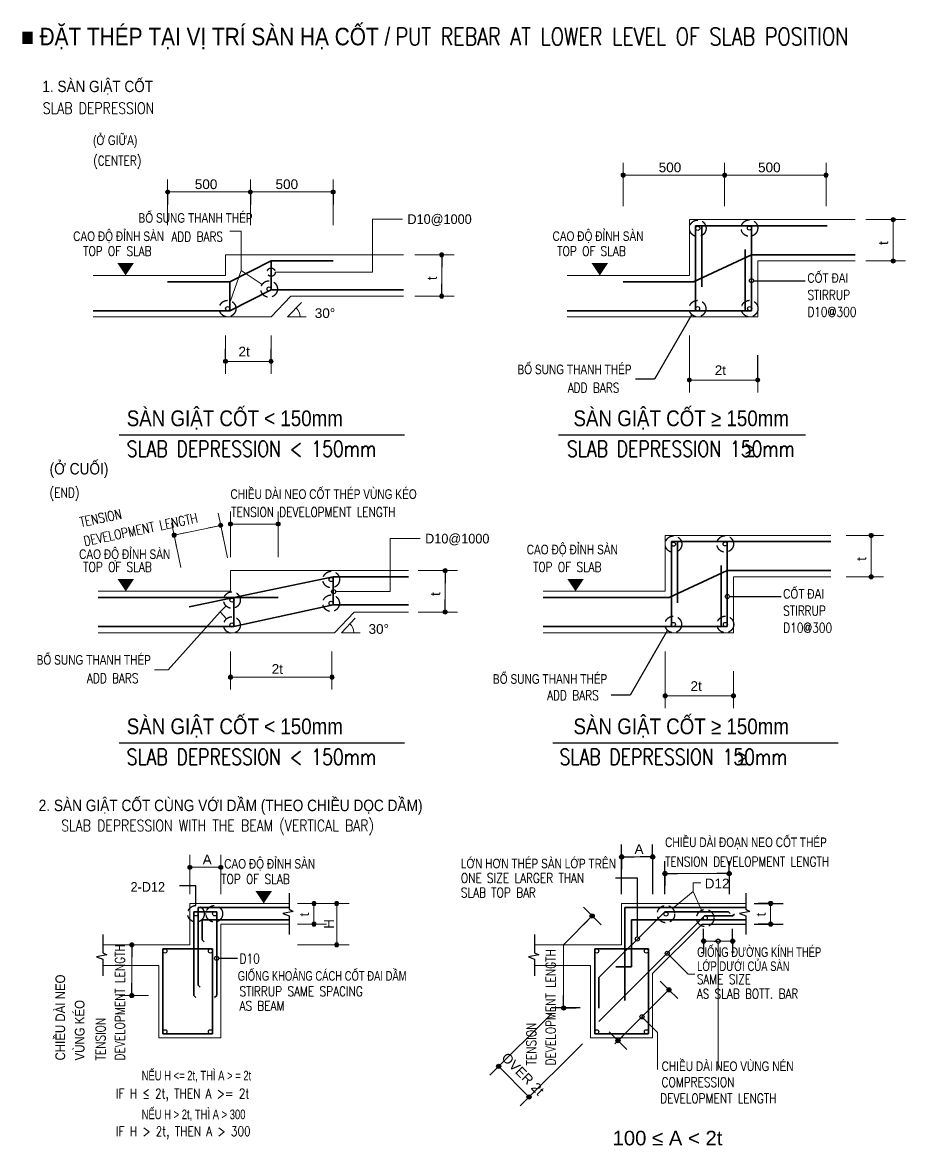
# Model space of a CAD drawing. Header units: millimetres. Extents: x 408913 to 1237273, y -191467 to -86666.
# Drawn here: x 627352 to 647486, y -157152 to -131544 of the extents above; entities that cross this region are included whole.
import ezdxf

# ---------------------------------------------------------------- set-up
doc = ezdxf.new("R2010")
doc.units = ezdxf.units.MM
doc.header["$LTSCALE"] = 35
doc.linetypes.add('HIDDEN', pattern=[9.525, 6.35, -3.175])
for name, color, linetype, lineweight in [('08MATERIAL', 9, 'Continuous', 9), ('NDC_S_CONTINUOUS', 3, 'Continuous', 20), ('NDC_S_DIM', 1, 'Continuous', 9), ('NDC_S_ENG TEXT', 2, 'Continuous', 9), ('NDC_S_REBAR', 4, 'Continuous', 35), ('NDC_S_VN TEXT', 7, 'Continuous', 9)]:
    doc.layers.add(name, color=color, linetype=linetype, lineweight=lineweight)
for name, color, linetype in [('a-TAG-1', 6, 'Continuous'), ('AS-XXXX-BARS', 2, 'Continuous'), ('AS-XXXX-CONC', 2, 'Continuous'), ('AS-XXXX-DIMS', 7, 'Continuous'), ('AS-XXXX-TEXT', 3, 'Continuous'), ('TXT EN', 3, 'Continuous')]:
    doc.layers.add(name, color=color, linetype=linetype)
doc.styles.add('Arial', font='arial.ttf', dxfattribs={"width": 0.6})
doc.styles.add('HYULL', font='')
doc.styles.add('NDC_ARIAL', font='arial.ttf', dxfattribs={"width": 0.85})
doc.styles.add('NDC_ROMANS', font='romans.shx', dxfattribs={"width": 0.8})
doc.styles.add('Romans -1', font='romans.shx', dxfattribs={"width": 0.8})
doc.styles.get('HYULL').set_extended_font_data('HY울릉도L')

msp = doc.modelspace()

# ---------------------------------------------------------------- linework, layer by layer
at = {"layer": '08MATERIAL'}
for p, q in [((641047.7, -135024.8), (641047.7, -134741.7)), ((643360.2, -135024.8), (643360.2, -134741.7)), ((645672.8, -135024.8), (645672.8, -134741.7)), ((630660.6, -135408.9), (630660.6, -135125.7)), ((632548.4, -135408.9), (632548.4, -135125.7)), ((634436.2, -135408.9), (634436.2, -135125.7)), ((641047.7, -135732.7), (641047.7, -135024.8)), ((641047.7, -135024.8), (641330.8, -135024.8)), ((641047.7, -135024.8), (641047.7, -135308)), ((643360.2, -135024.8), (643077.1, -135024.8)), ((643360.2, -135024.8), (643360.2, -135732.7)), ((643360.2, -135024.8), (643360.2, -135308)), ((643360.2, -135024.8), (643643.4, -135024.8)), ((645672.8, -135024.8), (645389.6, -135024.8)), ((645672.8, -135732.7), (645672.8, -135024.8)), ((645672.8, -135024.8), (645672.8, -135308)), ((630660.6, -135408.9), (630943.8, -135408.9)), ((630660.6, -136164), (630660.6, -135408.9)), ((632548.4, -135408.9), (632265.2, -135408.9)), ((632548.4, -135408.9), (632831.6, -135408.9)), ((632548.4, -136164), (632548.4, -135408.9)), ((634436.2, -135408.9), (634153, -135408.9)), ((634436.2, -136164), (634436.2, -135408.9)), ((646579.1, -136039), (647202.3, -136039)), ((647202.3, -136039), (646919.2, -136039)), ((647202.3, -136039), (647485.5, -136039)), ((647202.3, -136039), (647202.3, -136322.2)), ((647202.3, -136982.9), (647202.3, -136699.7)), ((636297.9, -136841.3), (636911.4, -136841.3)), ((636911.4, -136841.3), (636628.3, -136841.3)), ((636911.4, -136841.3), (637194.6, -136841.3)), ((646579.1, -136982.9), (647202.3, -136982.9)), ((647202.3, -136982.9), (646919.2, -136982.9)), ((647202.3, -136982.9), (647485.5, -136982.9)), ((633397.9, -138257.2), (633714.2, -137926.8)), ((636297.9, -137785.2), (636911.4, -137785.2)), ((636911.4, -137785.2), (636628.3, -137785.2)), ((636911.4, -137785.2), (637194.6, -137785.2)), ((633397.9, -138257.2), (633822.7, -138257.2)), ((631982.1, -139272.3), (631982.1, -138681.9)), ((633020.4, -139272.3), (633020.4, -138681.9)), ((642557.9, -139697.1), (642557.9, -138681.9)), ((642557.9, -138989.2), (642557.9, -138706)), ((642557.9, -138989.2), (642557.9, -139272.3)), ((631982.1, -139272.3), (631982.1, -139555.5)), ((633020.4, -139272.3), (632737.2, -139272.3)), ((633020.4, -139272.3), (633020.4, -139555.5)), ((642557.9, -139697.1), (642557.9, -139413.9)), ((644115.3, -139697.1), (644115.3, -139413.9)), ((642557.9, -139697.1), (642557.9, -139980.3)), ((642557.9, -139697.1), (642841.1, -139697.1)), ((644115.3, -139697.1), (643832.2, -139697.1)), ((644115.3, -139697.1), (644115.3, -139980.3)), ((631872.3, -143011.9), (631814.6, -142734.7)), ((632096.3, -142981.5), (632096.3, -142698.3)), ((633181.8, -142981.5), (633181.8, -142698.3)), ((630809.7, -143233.3), (630751.9, -142956.1)), ((631872.3, -143011.9), (631595.1, -143069.7)), ((632026.3, -143751.2), (631872.3, -143011.9)), ((631872.3, -143011.9), (631930.1, -143289.1)), ((632096.3, -142981.5), (632096.3, -143264.6)), ((632096.3, -143736.6), (632096.3, -142981.5)), ((632096.3, -142981.5), (632379.5, -142981.5)), ((633181.8, -142981.5), (632898.6, -142981.5)), ((633181.8, -142981.5), (633181.8, -143264.6)), ((633181.8, -143736.6), (633181.8, -142981.5)), ((630809.7, -143233.3), (631086.9, -143175.6)), ((630963.7, -143972.6), (630809.7, -143233.3)), ((630809.7, -143233.3), (630867.4, -143510.5)), ((646128.8, -143240.5), (646702.1, -143240.5)), ((646702.1, -143240.5), (646418.9, -143240.5)), ((646702.1, -143240.5), (646985.2, -143240.5)), ((646702.1, -144184.4), (646702.1, -143901.3)), ((636377, -144042.8), (636990.6, -144042.8)), ((636990.6, -144042.8), (636707.4, -144042.8)), ((636990.6, -144042.8), (637273.7, -144042.8)), ((646128.8, -144184.4), (646702.1, -144184.4)), ((646702.1, -144184.4), (646418.9, -144184.4)), ((646702.1, -144184.4), (646985.2, -144184.4)), ((631996.3, -144849), (631861.4, -144986)), ((631861.4, -144986), (632002.6, -145143.2)), ((634623.7, -145458.7), (634940, -145128.3)), ((636377, -144986.7), (636990.6, -144986.7)), ((636990.6, -144986.7), (636707.4, -144986.7)), ((636990.6, -144986.7), (637273.7, -144986.7)), ((634623.7, -145458.7), (635048.5, -145458.7)), ((632096.3, -146473.9), (632096.3, -145883.4)), ((634408.9, -146473.9), (634408.9, -145883.4)), ((642005.2, -146898.6), (642005.2, -145883.4)), ((642005.2, -146190.7), (642005.2, -145907.5)), ((632096.3, -146473.9), (632096.3, -146190.7)), ((634408.9, -146473.9), (634408.9, -146190.7)), ((642005.2, -146190.7), (642005.2, -146473.9)), ((632096.3, -146473.9), (632096.3, -146757)), ((632096.3, -146473.9), (632379.5, -146473.9)), ((634408.9, -146473.9), (634125.7, -146473.9)), ((634408.9, -146473.9), (634408.9, -146757)), ((643562.6, -146898.6), (643562.6, -146332.3)), ((642005.2, -146898.6), (642005.2, -146615.5)), ((643562.6, -146898.6), (643562.6, -146615.5)), ((642005.2, -146898.6), (642288.4, -146898.6)), ((642005.2, -146898.6), (642005.2, -147181.8)), ((643562.6, -146898.6), (643279.4, -146898.6)), ((643562.6, -146898.6), (643562.6, -147181.8)), ((631166.4, -150806.3), (631166.4, -150523.1)), ((631874.3, -150806.3), (631874.3, -150523.1)), ((631166.4, -150806.3), (631166.4, -151089.5)), ((631166.4, -151419.8), (631166.4, -150806.3)), ((631874.3, -150806.3), (631874.3, -151089.5)), ((631874.3, -150806.3), (631874.3, -151419.8)), ((633620.5, -151631.7), (634045.2, -151631.7)), ((633998, -151631.7), (633714.9, -151631.7)), ((633998, -151631.7), (634281.2, -151631.7)), ((634517.2, -151631.7), (634234, -151631.7)), ((634517.2, -151631.7), (634800.4, -151631.7)), ((633620.5, -152103.6), (634045.2, -152103.6)), ((633998, -152103.6), (633714.9, -152103.6)), ((633998, -152103.6), (634281.2, -152103.6)), ((629844.9, -152575.6), (629561.7, -152575.6)), ((629844.9, -152575.6), (630128.1, -152575.6)), ((633620.5, -152575.6), (634517.2, -152575.6)), ((634517.2, -152575.6), (634234, -152575.6)), ((634517.2, -152575.6), (634800.4, -152575.6)), ((629844.9, -153732.4), (629561.7, -153732.4)), ((629844.9, -153732.4), (630128.1, -153732.4)), ((630222.5, -153732.4), (629844.9, -153732.4))]:
    msp.add_line(p, q, dxfattribs=at)
for centre, radius in [((641047.7, -135024.8), 47.2), ((641047.7, -135024.8), 35.4), ((641047.7, -135024.8), 23.6), ((641047.7, -135024.8), 11.8), ((643360.2, -135024.8), 47.2), ((643360.2, -135024.8), 35.4), ((643360.2, -135024.8), 23.6), ((643360.2, -135024.8), 11.8), ((645672.8, -135024.8), 47.2), ((645672.8, -135024.8), 35.4), ((645672.8, -135024.8), 23.6), ((645672.8, -135024.8), 11.8), ((630660.6, -135408.9), 47.2), ((630660.6, -135408.9), 35.4), ((630660.6, -135408.9), 23.6), ((630660.6, -135408.9), 11.8), ((632548.4, -135408.9), 47.2), ((632548.4, -135408.9), 35.4), ((632548.4, -135408.9), 23.6), ((632548.4, -135408.9), 11.8), ((634436.2, -135408.9), 47.2), ((634436.2, -135408.9), 35.4), ((634436.2, -135408.9), 23.6), ((634436.2, -135408.9), 11.8), ((647202.3, -136039), 47.2), ((647202.3, -136039), 35.4), ((647202.3, -136039), 23.6), ((647202.3, -136039), 11.8), ((636911.4, -136841.3), 47.2), ((636911.4, -136841.3), 35.4), ((636911.4, -136841.3), 23.6), ((636911.4, -136841.3), 11.8), ((647202.3, -136982.9), 47.2), ((647202.3, -136982.9), 35.4), ((647202.3, -136982.9), 23.6), ((647202.3, -136982.9), 11.8), ((636911.4, -137785.2), 47.2), ((636911.4, -137785.2), 35.4), ((636911.4, -137785.2), 23.6), ((636911.4, -137785.2), 11.8), ((631982.1, -139272.3), 47.2), ((631982.1, -139272.3), 35.4), ((631982.1, -139272.3), 23.6), ((631982.1, -139272.3), 11.8), ((633020.4, -139272.3), 47.2), ((633020.4, -139272.3), 35.4), ((633020.4, -139272.3), 23.6), ((633020.4, -139272.3), 11.8), ((642557.9, -139697.1), 47.2), ((642557.9, -139697.1), 35.4), ((642557.9, -139697.1), 23.6), ((642557.9, -139697.1), 11.8), ((644115.3, -139697.1), 47.2), ((644115.3, -139697.1), 35.4), ((644115.3, -139697.1), 23.6), ((644115.3, -139697.1), 11.8), ((631872.3, -143011.9), 47.2), ((631872.3, -143011.9), 35.4), ((631872.3, -143011.9), 23.6), ((631872.3, -143011.9), 11.8), ((632096.3, -142981.5), 47.2), ((632096.3, -142981.5), 35.4), ((632096.3, -142981.5), 23.6), ((632096.3, -142981.5), 11.8), ((633181.8, -142981.5), 47.2), ((633181.8, -142981.5), 35.4), ((633181.8, -142981.5), 23.6), ((633181.8, -142981.5), 11.8), ((630809.7, -143233.3), 47.2), ((630809.7, -143233.3), 35.4), ((630809.7, -143233.3), 23.6), ((630809.7, -143233.3), 11.8), ((646702.1, -143240.5), 47.2), ((646702.1, -143240.5), 35.4), ((646702.1, -143240.5), 23.6), ((646702.1, -143240.5), 11.8), ((636990.6, -144042.8), 47.2), ((636990.6, -144042.8), 35.4), ((636990.6, -144042.8), 23.6), ((636990.6, -144042.8), 11.8), ((646702.1, -144184.4), 47.2), ((646702.1, -144184.4), 35.4), ((646702.1, -144184.4), 23.6), ((646702.1, -144184.4), 11.8), ((636990.6, -144986.7), 47.2), ((636990.6, -144986.7), 35.4), ((636990.6, -144986.7), 23.6), ((636990.6, -144986.7), 11.8), ((632096.3, -146473.9), 47.2), ((632096.3, -146473.9), 35.4), ((632096.3, -146473.9), 23.6), ((632096.3, -146473.9), 11.8), ((634408.9, -146473.9), 47.2), ((634408.9, -146473.9), 35.4), ((634408.9, -146473.9), 23.6), ((634408.9, -146473.9), 11.8), ((642005.2, -146898.6), 47.2), ((642005.2, -146898.6), 35.4), ((642005.2, -146898.6), 23.6), ((642005.2, -146898.6), 11.8), ((643562.6, -146898.6), 47.2), ((643562.6, -146898.6), 35.4), ((643562.6, -146898.6), 23.6), ((643562.6, -146898.6), 11.8), ((631166.4, -150806.3), 47.2), ((631166.4, -150806.3), 35.4), ((631166.4, -150806.3), 23.6), ((631166.4, -150806.3), 11.8), ((631874.3, -150806.3), 47.2), ((631874.3, -150806.3), 35.4), ((631874.3, -150806.3), 23.6), ((631874.3, -150806.3), 11.8), ((633998, -151631.7), 47.2), ((633998, -151631.7), 35.4), ((634517.2, -151631.7), 47.2), ((634517.2, -151631.7), 35.4), ((633998, -151631.7), 23.6), ((633998, -151631.7), 11.8), ((634517.2, -151631.7), 23.6), ((634517.2, -151631.7), 11.8), ((633998, -152103.6), 47.2), ((633998, -152103.6), 35.4), ((633998, -152103.6), 23.6), ((633998, -152103.6), 11.8), ((629844.9, -152575.6), 47.2), ((629844.9, -152575.6), 35.4), ((629844.9, -152575.6), 23.6), ((629844.9, -152575.6), 11.8), ((634517.2, -152575.6), 47.2), ((634517.2, -152575.6), 35.4), ((634517.2, -152575.6), 23.6), ((634517.2, -152575.6), 11.8), ((629844.9, -153732.4), 47.2), ((629844.9, -153732.4), 35.4), ((629844.9, -153732.4), 23.6), ((629844.9, -153732.4), 11.8)]:
    msp.add_circle(centre, radius, dxfattribs=at)
for centre in [(633397.9, -138257.2), (634623.7, -145458.7)]:
    msp.add_arc(centre, 283.2, 0, 46.24666, dxfattribs=at)
at = {"layer": 'AS-XXXX-BARS'}
msp.add_line((631496.7, -151867.7), (631538.2, -151867.7), dxfattribs=at)
at = {"layer": 'AS-XXXX-CONC', "color": 7}
for p, q in [((629556.7, -140944.3), (636062.7, -140944.3)), ((639574.3, -140944.3), (645201.3, -140944.3)), ((629556.7, -147967.9), (636062.7, -147967.9)), ((639442.7, -147967.9), (645948.7, -147967.9)), ((633431.7, -151395.7), (633431.7, -151765.7)), ((643843.3, -151395.7), (643843.3, -151765.7)), ((633526.1, -151812.9), (633290.1, -151860.1)), ((633431.7, -151765.7), (633526.1, -151812.9)), ((643937.7, -151812.9), (643701.7, -151860.1)), ((643843.3, -151765.7), (643937.7, -151812.9)), ((633290.1, -151860.1), (633431.7, -151913.2)), ((633431.7, -151913.2), (633431.7, -152339.6)), ((642845.6, -152103.6), (643843.3, -152103.6)), ((643701.7, -151860.1), (643843.3, -151913.2)), ((629184.2, -152339.6), (629184.2, -152756.8)), ((639029.4, -152339.6), (639029.4, -152756.8)), ((629278.6, -152804), (629042.6, -152851.2)), ((629042.6, -152851.2), (629184.2, -152904.3)), ((629184.2, -152756.8), (629278.6, -152804)), ((639123.8, -152804), (638887.8, -152851.2)), ((638887.8, -152851.2), (639029.4, -152904.3)), ((639029.4, -152756.8), (639123.8, -152804)), ((629184.2, -152904.3), (629184.2, -153283.5)), ((639029.4, -152904.3), (639029.4, -153283.5))]:
    msp.add_line(p, q, dxfattribs=at)
at = {"layer": 'AS-XXXX-DIMS'}
for p, q in [((630660.6, -135408.9), (630660.6, -135692.1)), ((632548.4, -135408.9), (632548.4, -135692.1)), ((634436.2, -135408.9), (634436.2, -135692.1)), ((636911.4, -136841.3), (636911.4, -137124.5)), ((636911.4, -137785.2), (636911.4, -137502)), ((644020.9, -137431.8), (645200.8, -137431.8)), ((642610.5, -138202.4), (641759.8, -139677.8)), ((631982.1, -139272.3), (631982.1, -138989.2)), ((633020.4, -139272.3), (633020.4, -138989.2)), ((644115.3, -139697.1), (644115.3, -139130.8)), ((641759.8, -139677.8), (641327.7, -139677.8)), ((636990.6, -144042.8), (636990.6, -144326)), ((643468.2, -144633.3), (644648.1, -144633.3)), ((636990.6, -144986.7), (636990.6, -144703.6)), ((642057.8, -145403.9), (641207.1, -146879.4)), ((641207.1, -146879.4), (640774.9, -146879.4)), ((641011.6, -150570.3), (641011.6, -150287.1)), ((641719.5, -150570.3), (641719.5, -150287.1)), ((641011.6, -150570.3), (641011.6, -150853.5)), ((641011.6, -151419.8), (641011.6, -150570.3)), ((641011.6, -150570.3), (641294.8, -150570.3)), ((641719.5, -150570.3), (641436.3, -150570.3)), ((641719.5, -150570.3), (641719.5, -150853.5)), ((641719.5, -150570.3), (641719.5, -151419.8)), ((642000.9, -150950.6), (642000.9, -150667.5)), ((643463.9, -150950.6), (643463.9, -150667.5)), ((641372.5, -151056.5), (640869.1, -151056.5)), ((641372.5, -152396.8), (641372.5, -151056.5)), ((642000.9, -150950.6), (642000.9, -151233.8)), ((642000.9, -151419.8), (642000.9, -150950.6)), ((642000.9, -150950.6), (642284.1, -150950.6)), ((643463.9, -150950.6), (643180.8, -150950.6)), ((643463.9, -150950.6), (643463.9, -151233.8)), ((643463.9, -150950.6), (643463.9, -151419.8)), ((631307.9, -151231), (630930.4, -151231)), ((631307.9, -151678.9), (631307.9, -151231)), ((640342.5, -151918), (640141, -151719)), ((644032, -151631.7), (644456.8, -151631.7)), ((644409.6, -151631.7), (644126.4, -151631.7)), ((644409.6, -151631.7), (644692.8, -151631.7)), ((640342.5, -151918), (640143.5, -152119.4)), ((640342.5, -151918), (640543.9, -152117)), ((643843.3, -151913.2), (643843.3, -152339.6)), ((644032, -152103.6), (644456.8, -152103.6)), ((644409.6, -152103.6), (644126.4, -152103.6)), ((644409.6, -152103.6), (644692.8, -152103.6)), ((642882.8, -152491.2), (642882.8, -152208)), ((643543.5, -152491.2), (643543.5, -152208)), ((629844.9, -152575.6), (629844.9, -152858.8)), ((642882.8, -152491.2), (642882.8, -152774.4)), ((643118.7, -152491.2), (643213.1, -152491.2)), ((643543.5, -152491.2), (643543.5, -152774.4)), ((631827.1, -152882.9), (632251.8, -152882.9)), ((629844.9, -153732.4), (629844.9, -153449.2)), ((642091, -153601.2), (641890.7, -153401)), ((642091, -153601.2), (641890.7, -153801.4)), ((642091, -153601.2), (642291.2, -153801.4)), ((639690.1, -154015.5), (639690.1, -153732.4)), ((639431.5, -154136), (638009.3, -155546.6)), ((639690.1, -154015.5), (639407, -154015.5)), ((639690.1, -154015.5), (639973.3, -154015.5)), ((640067.7, -154015.5), (639690.1, -154015.5)), ((640930.6, -154761.5), (640730.4, -154561.3)), ((640930.6, -154761.5), (641130.9, -154561.3)), ((640122.5, -154835.7), (638700.9, -156246.9)), ((640930.6, -154761.5), (641130.9, -154961.7))]:
    msp.add_line(p, q, dxfattribs=at)
for points in [[(629703.6, -137313.3, 0, 377.6, 0), (629703.6, -137030.1, 377.6, 377.6, 0)], [(640515.4, -137313.3, 0, 377.6, 0), (640515.4, -137030.1, 377.6, 377.6, 0)], [(629706.8, -144514.8, 0, 377.6, 0), (629706.8, -144231.6, 377.6, 377.6, 0)], [(639962.7, -144514.8, 0, 377.6, 0), (639962.7, -144231.6, 377.6, 377.6, 0)], [(632852.3, -151631.7, 0, 377.6, 0), (632852.3, -151348.5, 377.6, 377.6, 0)]]:
    msp.add_lwpolyline(points, format="xyseb", dxfattribs=at)
at = {"layer": 'AS-XXXX-DIMS', "linetype": 'HIDDEN'}
for centre, radius in [((642748.4, -136238), 188.8), ((643926.6, -136232.6), 188.8), ((633020.4, -137238), 94.4), ((632975.8, -137622.1), 188.8), ((632029.3, -138068.4), 188.8), ((642743.5, -138068.4), 188.8), ((643931.6, -138068.4), 188.8), ((642195.7, -143439.5), 188.8), ((643373.9, -143434.1), 188.8), ((634391.5, -144246.4), 188.8), ((632128.7, -144714.4), 188.8), ((634389, -144786.7), 188.8), ((632128.7, -145283.6), 188.8), ((642190.8, -145269.9), 188.8), ((643378.8, -145269.9), 188.8), ((631307.9, -151867.7), 188.8), ((631727, -151867.7), 188.8), ((642023.4, -151874.3), 198.4), ((642919.4, -151964.9), 196.8)]:
    msp.add_circle(centre, radius, dxfattribs=at)
at = {"layer": 'AS-XXXX-DIMS'}
for centre, radius in [((642748.4, -136238), 47.2), ((643926.6, -136232.6), 47.2), ((643973.7, -137431.8), 47.2), ((632975.8, -137622.1), 47.2), ((632029.3, -138068.4), 47.2), ((642743.5, -138068.4), 47.2), ((643931.6, -138068.4), 47.2), ((642195.7, -143439.5), 47.2), ((643373.9, -143434.1), 47.2), ((634391.5, -144246.4), 47.2), ((632128.7, -144714.4), 47.2), ((634445.2, -144522.6), 47.2), ((643421, -144633.3), 47.2), ((634389, -144786.7), 47.2), ((632128.7, -145283.6), 47.2), ((642190.8, -145269.9), 47.2), ((643378.8, -145269.9), 47.2), ((641011.6, -150570.3), 47.2), ((641011.6, -150570.3), 35.4), ((641011.6, -150570.3), 23.6), ((641011.6, -150570.3), 11.8), ((641719.5, -150570.3), 47.2), ((641719.5, -150570.3), 35.4), ((641719.5, -150570.3), 23.6), ((641719.5, -150570.3), 11.8), ((642000.9, -150950.6), 47.2), ((642000.9, -150950.6), 35.4), ((642000.9, -150950.6), 23.6), ((642000.9, -150950.6), 11.8), ((643463.9, -150950.6), 47.2), ((643463.9, -150950.6), 35.4), ((643463.9, -150950.6), 23.6), ((643463.9, -150950.6), 11.8), ((644409.6, -151631.7), 47.2), ((644409.6, -151631.7), 35.4), ((631307.9, -151867.7), 47.2), ((631732.7, -151867.7), 47.2), ((642023.4, -151874.3), 47.2), ((644409.6, -151631.7), 23.6), ((644409.6, -151631.7), 11.8), ((640342.5, -151918), 47.2), ((640342.5, -151918), 35.4), ((640342.5, -151918), 23.6), ((640342.5, -151918), 11.8), ((642919.4, -151964.9), 47.2), ((644409.6, -152103.6), 47.2), ((644409.6, -152103.6), 35.4), ((644409.6, -152103.6), 23.6), ((644409.6, -152103.6), 11.8), ((641372.5, -152444), 47.2), ((642882.8, -152491.2), 47.2), ((642882.8, -152491.2), 35.4), ((642882.8, -152491.2), 23.6), ((642882.8, -152491.2), 11.8), ((643213.1, -152491.2), 47.2), ((643543.5, -152491.2), 47.2), ((643543.5, -152491.2), 35.4), ((643543.5, -152491.2), 23.6), ((643543.5, -152491.2), 11.8), ((630600, -152717.2), 47.2), ((631638.3, -152717.2), 47.2), ((631779.9, -152882.9), 47.2), ((640445.2, -152717.2), 47.2), ((641577.9, -152717.2), 47.2), ((642052.8, -152768.9), 47.2), ((642091, -153601.2), 47.2), ((642091, -153601.2), 35.4), ((642091, -153601.2), 23.6), ((642091, -153601.2), 11.8), ((639690.1, -154015.5), 47.2), ((639690.1, -154015.5), 35.4), ((639690.1, -154015.5), 23.6), ((639690.1, -154015.5), 11.8), ((641475.6, -154216.5), 47.2), ((630600, -154557.8), 47.2), ((631638.3, -154557.8), 47.2), ((640445.2, -154557.8), 47.2), ((641577.9, -154557.8), 47.2), ((640930.6, -154761.5), 47.2), ((640930.6, -154761.5), 35.4), ((640930.6, -154761.5), 23.6), ((640930.6, -154761.5), 11.8), ((638208.4, -155345.2), 47.2), ((638208.4, -155345.2), 35.4), ((638208.4, -155345.2), 23.6), ((638208.4, -155345.2), 11.8), ((638899.9, -156045.5), 47.2), ((638899.9, -156045.5), 35.4), ((638899.9, -156045.5), 23.6), ((638899.9, -156045.5), 11.8)]:
    msp.add_circle(centre, radius, dxfattribs=at)
at = {"layer": 'NDC_S_CONTINUOUS'}
for p, q in [((642557.9, -136039), (646333.5, -136039)), ((642557.9, -137313.3), (642557.9, -136039)), ((631982.1, -136841.3), (636040.8, -136841.3)), ((631982.1, -137313.3), (631982.1, -136841.3)), ((644115.3, -138257.2), (644115.3, -136982.9)), ((644115.3, -136982.9), (646333.5, -136982.9)), ((633020.4, -138257.2), (633472.2, -137785.2)), ((633472.2, -137785.2), (636040.8, -137785.2)), ((628961.6, -138257.2), (633020.4, -138257.2)), ((639773.4, -138257.2), (644115.3, -138257.2)), ((642005.2, -144514.8), (642005.2, -143240.5)), ((642005.2, -143240.5), (645780.8, -143240.5)), ((632096.3, -144042.8), (636155.1, -144042.8)), ((632096.3, -144514.8), (632096.3, -144042.8)), ((643562.6, -144184.4), (645780.8, -144184.4)), ((643562.6, -145458.7), (643562.6, -144184.4)), ((634466, -145458.7), (634917.8, -144986.7)), ((634917.8, -144986.7), (636155.1, -144986.7)), ((629075.9, -145458.7), (634466, -145458.7)), ((639220.7, -145458.7), (643562.6, -145458.7)), ((631166.4, -151631.7), (633431.7, -151631.7)), ((631166.4, -152575.6), (631166.4, -151631.7)), ((641011.6, -151631.7), (643843.3, -151631.7)), ((641011.6, -152575.6), (641011.6, -151631.7)), ((631874.3, -152103.6), (633431.7, -152103.6)), ((631874.3, -154699.3), (631874.3, -152103.6)), ((641719.5, -153229.7), (642845.6, -152103.6)), ((629184.2, -152575.6), (631166.4, -152575.6)), ((629184.2, -153047.5), (630458.4, -153047.5)), ((630458.4, -154699.3), (630458.4, -153047.5)), ((640303.7, -154699.3), (640303.7, -153047.5)), ((641719.5, -154699.3), (641719.5, -153229.7)), ((630458.4, -154699.3), (631874.3, -154699.3)), ((640303.7, -154699.3), (641719.5, -154699.3))]:
    msp.add_line(p, q, dxfattribs=at)
for points in [[(628961.6, -137313.3), (631982.1, -137313.3)], [(639773.4, -137313.3), (642557.9, -137313.3)], [(629075.9, -144514.8), (632096.3, -144514.8)], [(639220.7, -144514.8), (642005.2, -144514.8)], [(639029.4, -152575.6), (641011.6, -152575.6)], [(639029.4, -153047.5), (640303.7, -153047.5)]]:
    msp.add_lwpolyline(points, dxfattribs=at)
at = {"layer": 'NDC_S_DIM'}
for p, q in [((641047.7, -135024.8), (645672.8, -135024.8)), ((630660.6, -135408.9), (634436.2, -135408.9)), ((635332.9, -137238), (635332.9, -136026.1)), ((635332.9, -136026.1), (636013.4, -136026.1)), ((647202.3, -136039), (647202.3, -136982.9)), ((632341.2, -136299.1), (632076.5, -136299.1)), ((632341.2, -137196), (632341.2, -136299.1)), ((636911.4, -136841.3), (636911.4, -137785.2)), ((632092.8, -137890.6), (632341.2, -137196)), ((632341.2, -137196), (632819, -137516.9)), ((633114.8, -137238), (635332.9, -137238)), ((631982.1, -139272.3), (632265.2, -139272.3)), ((632076.5, -139272.3), (633020.4, -139272.3)), ((642652.3, -139697.1), (644115.3, -139697.1)), ((630809.7, -143233.3), (631872.3, -143011.9)), ((632096.3, -142981.5), (633181.8, -142981.5)), ((635736.6, -144522.6), (635736.6, -143310.7)), ((635736.6, -143310.7), (636417.1, -143310.7)), ((646702.1, -143240.5), (646702.1, -144184.4)), ((646702.1, -143240.5), (646702.1, -143523.7)), ((636990.6, -144042.8), (636990.6, -144986.7)), ((634492.4, -144522.6), (635736.6, -144522.6)), ((631861.4, -144986), (630670.9, -146301.4)), ((630670.9, -146301.4), (630365.2, -146301.4)), ((632190.7, -146473.9), (634408.9, -146473.9)), ((642099.6, -146898.6), (643562.6, -146898.6)), ((641011.6, -150570.3), (641719.5, -150570.3)), ((631166.4, -150806.3), (631874.3, -150806.3)), ((631166.4, -150806.3), (631449.5, -150806.3)), ((631874.3, -150806.3), (631591.1, -150806.3)), ((642000.9, -150950.6), (643463.9, -150950.6)), ((642639.9, -151356.8), (642639.9, -151162.1)), ((642639.9, -151162.1), (642821, -151162.1)), ((642639.9, -151356.8), (642175.4, -151746.7)), ((642837.2, -151786.1), (642639.9, -151356.8)), ((633998, -151631.7), (633998, -151914.9)), ((633998, -152103.6), (633998, -151820.5)), ((634517.2, -151631.7), (634517.2, -151914.9)), ((644409.6, -151631.7), (644409.6, -151914.9)), ((644409.6, -152103.6), (644409.6, -151820.5)), ((634517.2, -152575.6), (634517.2, -151891.8)), ((639691.1, -152577.5), (640342.5, -151918)), ((634517.2, -152575.6), (634517.2, -152292.4)), ((629844.9, -153732.4), (629844.9, -152575.6)), ((639690.1, -153732.4), (639690.1, -152575.6)), ((642882.8, -152491.2), (643165.9, -152491.2)), ((643213.1, -152491.2), (643401.9, -152491.2)), ((643213.1, -155417.6), (643213.1, -152538.4)), ((643543.5, -152491.2), (643260.3, -152491.2)), ((642052.8, -152768.9), (642530.7, -153246.6)), ((642530.7, -153246.6), (642684.1, -153246.6)), ((640860.2, -154831.9), (642091, -153601.2)), ((641475.6, -154216.5), (641830.4, -154573.1)), ((641830.4, -154573.1), (641830.4, -155421.7)), ((638899.3, -156044.9), (638207.8, -155344.6))]:
    msp.add_line(p, q, dxfattribs=at)
at = {"layer": 'NDC_S_REBAR'}
for p, q in [((642699.5, -136180.6), (645695.9, -136180.6)), ((642699.5, -138115.6), (642699.5, -136180.6)), ((642841.1, -137573.3), (642841.1, -136180.6)), ((643973.7, -138115.6), (643973.7, -136180.6)), ((643832.2, -138115.6), (643832.2, -136723.8)), ((633020.4, -136982.9), (632076.5, -137454.9)), ((633020.4, -136982.9), (634436.2, -136982.9)), ((633020.4, -137643.6), (633020.4, -136982.9)), ((642652.3, -137454.9), (643973.7, -136841.3)), ((643973.7, -136841.3), (646333.5, -136841.3)), ((630660.6, -137454.9), (632076.5, -137454.9)), ((632076.5, -138115.6), (632076.5, -137454.9)), ((641047.7, -137454.9), (642652.3, -137454.9)), ((633020.4, -137643.6), (632076.5, -138115.6)), ((633020.4, -137643.6), (636040.8, -137643.6)), ((628961.6, -138115.6), (632076.5, -138115.6)), ((639773.4, -138115.6), (643973.7, -138115.6)), ((642146.8, -145317.1), (642146.8, -143382.1)), ((642146.8, -143382.1), (645780.8, -143382.1)), ((642288.4, -144774.9), (642288.4, -143382.1)), ((643421, -145317.1), (643421, -143382.1)), ((642099.6, -144656.4), (643421, -144042.8)), ((643279.4, -145317.1), (643279.4, -143925.4)), ((643421, -144042.8), (645780.8, -144042.8)), ((634439.6, -144184.4), (631152.4, -144869.3)), ((634439.6, -144184.4), (636155.1, -144184.4)), ((634439.6, -144819.9), (634439.6, -144184.4)), ((632174.2, -145317.1), (632174.2, -144656.4)), ((639220.7, -144656.4), (642099.6, -144656.4)), ((632174.2, -145317.1), (634439.6, -144819.9)), ((634419.4, -144819.9), (636155.1, -144819.9)), ((629075.9, -145317.1), (632174.2, -145317.1)), ((639220.7, -145317.1), (643421, -145317.1)), ((631260.7, -153732.4), (631260.7, -151820.5)), ((631260.7, -151820.5), (631779.9, -151820.5)), ((631355.1, -151726.1), (633431.7, -151726.1)), ((631355.1, -153496.4), (631355.1, -151726.1)), ((631779.9, -153732.4), (631779.9, -151820.5)), ((640492.4, -153322.2), (641994.1, -151820.5)), ((641089.4, -151726.1), (643843.3, -151726.1)), ((641089.4, -153848.4), (641089.4, -151726.1)), ((641994.1, -151820.5), (643449.1, -151820.5)), ((643449.1, -151820.5), (643487.1, -151858.1)), ((631449.5, -152009.2), (633431.7, -152009.2)), ((631449.5, -152458.1), (631449.5, -152009.2)), ((640492.4, -154323.3), (642900.9, -151914.9)), ((641235.2, -152009.2), (643843.3, -152009.2)), ((642900.9, -151914.9), (643543.5, -151914.9)), ((643543.5, -151914.9), (643584.7, -151875)), ((631449.5, -152458.1), (631496.7, -152505.3)), ((630552.8, -154605), (630552.8, -152670)), ((631685.5, -154605), (631685.5, -152670)), ((640398.1, -154605), (640398.1, -152670)), ((641625.1, -154605), (641625.1, -152670)), ((640492.4, -154021.9), (640492.4, -153322.2)), ((631355.1, -153496.4), (631402.3, -153543.6)), ((631260.7, -153732.4), (631307.9, -153779.5)), ((631779.9, -153732.4), (631732.7, -153779.5)), ((630552.8, -154605), (631685.5, -154605)), ((640398.1, -154605), (641625.1, -154605))]:
    msp.add_line(p, q, dxfattribs=at)
for points in [[(629075.9, -144656.4), (633181.8, -144656.4)], [(640878, -153075.3), (641235.2, -153075.3), (641235.2, -152009.2)], [(630552.8, -152670), (631685.5, -152670)], [(640398.1, -152670), (641625.1, -152670)]]:
    msp.add_lwpolyline(points, dxfattribs=at)

# ---------------------------------------------------------------- texts
at = {"layer": '08MATERIAL', "style": 'Arial'}
msp.add_text('t', height=220.8, rotation=90, dxfattribs=at).set_placement((646588.8, -143819.6))
at = {"layer": 'a-TAG-1', "color": 3, "style": 'Arial'}
for s, height, p in [('500', 220.79, (641857.2, -134958.7)), ('500', 220.79, (644122.5, -134958.7)), ('500', 220.79, (631281.3, -135342.8)), ('500', 220.79, (633121.9, -135342.8)), ('30°', 220.79, (634016.8, -138282.7)), ('2t', 220.79, (632276.6, -139159)), ('2t', 220.79, (643135.6, -139583.8)), ('30°', 220.79, (635242.7, -145484.2)), ('2t', 220.79, (633034.2, -146396.2)), ('2t', 220.79, (642582.9, -146785.3)), ('A', 220.8, (641306.1, -150504.2)), ('A', 220.8, (631460.9, -150740.2)), ('D12', 220.79, (642907.7, -151286.9)), ('100 ≤ A < 2t ', 331.191, (640805.9, -157147.2))]:
    msp.add_text(s, height=height, dxfattribs=at).set_placement(p)
for s, height, rotation, p in [('t', 220.8, 90, (647089, -136618.1)), ('t', 220.8, 90, (636798.1, -137420.4)), ('t', 220.8, 90, (636877.2, -144621.9)), ('t', 220.8, 90, (633884.7, -151927.6)), ('t', 220.8, 90, (644296.3, -151927.6)), ('H', 220.8, 90, (634451.1, -152210.7)), ('OVER 2t', 220.79, 314.69916, (638256, -155165))]:
    msp.add_text(s, height=height, rotation=rotation, dxfattribs=at).set_placement(p)
at = {"layer": 'a-TAG-1', "color": 3, "style": 'Arial', "width": 0.75}
for p in [(643829.8, -141458.6), (643660.3, -148482.2)]:
    msp.add_text('≥ ', height=367.5, dxfattribs=at).set_placement(p)
at = {"layer": 'AS-XXXX-TEXT', "style": 'HYULL'}
for s, p in [('D10@1000', (636129, -136139)), ('D10@1000', (636532.7, -143423.6)), ('2-D12', (629816.2, -151365.3))]:
    msp.add_text(s, height=220.79, dxfattribs=at).set_placement(p)
at = {"layer": 'NDC_S_ENG TEXT', "width": 0.8}
for s, height, style, p in [('PUT REBAR AT LOWER LEVEL OF SLAB POSITION', 400, 'NDC_ROMANS', (635857.2, -132064.9)), (' SLAB DEPRESSION', 260, 'NDC_ROMANS', (627672.9, -133630)), ('(CENTER)', 220, 'NDC_ROMANS', (628961.6, -134806.5)), ('ADD BARS', 220, 'NDC_ROMANS', (630746.7, -136537.5)), ('TOP OF SLAB', 220, 'NDC_ROMANS', (628734.7, -136868.6)), ('TOP OF SLAB', 220, 'NDC_ROMANS', (639546.5, -136868.6)), ('STIRRUP', 220, 'NDC_ROMANS', (645248, -137866.3)), ('D10@300', 220, 'NDC_ROMANS', (645248, -138253.3)), ('ADD BARS', 220, 'NDC_ROMANS', (639783.4, -139983.6)), ('SLAB DEPRESSION < 150mm ', 360, 'NDC_ROMANS', (629728.7, -141446.3)), ('SLAB DEPRESSION 150mm ', 360, 'NDC_ROMANS', (639764.8, -141446.3)), ('(END)', 220, 'NDC_ROMANS', (627971.1, -142375.8)), ('TENSION DEVELOPMENT LENGTH', 220, 'NDC_ROMANS', (632113.6, -142819.6)), ('TOP OF SLAB', 220, 'Romans -1', (628737.8, -144070.1)), ('TOP OF SLAB', 220, 'NDC_ROMANS', (638993.8, -144070.1)), ('STIRRUP', 220, 'NDC_ROMANS', (644695.3, -145067.8)), ('D10@300', 220, 'NDC_ROMANS', (644695.3, -145454.8)), ('ADD BARS', 220, 'NDC_ROMANS', (628820.9, -146607.2)), ('ADD BARS', 220, 'NDC_ROMANS', (639312.4, -146996.9)), ('SLAB DEPRESSION < 150mm ', 360, 'NDC_ROMANS', (629728.7, -148469.9)), ('SLAB DEPRESSION 150mm ', 360, 'NDC_ROMANS', (639596.3, -148469.9)), ('SLAB DEPRESSION WITH THE BEAM (VERTICAL BAR)', 260, 'NDC_ROMANS', (628234.4, -149984.9)), ('TENSION DEVELOPMENT LENGTH', 220, 'NDC_ROMANS', (642003.2, -150788.8)), ('TOP OF SLAB', 220, 'NDC_ROMANS', (631883.4, -151187)), ('ONE SIZE LARGER THAN ', 220, 'NDC_ROMANS', (637346.9, -151163.5)), ('SLAB TOP BAR', 220, 'NDC_ROMANS', (637346.9, -151494.7)), ('SAME SIZE', 220, 'NDC_ROMANS', (642724.9, -153470.6)), ('STIRRUP SAME SPACING', 220, 'NDC_ROMANS', (632299, -153745.3)), ('AS SLAB BOTT. BAR', 220, 'NDC_ROMANS', (642724.9, -153801.8)), ('AS BEAM ', 220, 'NDC_ROMANS', (632299, -154076.5)), ('COMPRESSION', 220, 'NDC_ROMANS', (641922.6, -155817.9)), ('IF H ≤ 2t, THEN A >= 2t', 220, 'NDC_ROMANS', (629484.4, -156075.8)), ('DEVELOPMENT LENGTH', 220, 'NDC_ROMANS', (641893.6, -156187)), ('IF H > 2t, THEN A > 300', 220, 'NDC_ROMANS', (629484.4, -156936.1))]:
    msp.add_text(s, height=height, dxfattribs=dict(at, style=style)).set_placement(p)
at = {"layer": 'NDC_S_ENG TEXT', "style": 'Romans -1', "width": 0.8}
for s, rotation, p in [('TENSION', 11.76829, (628681.3, -143050.9)), ('DEVELOPMENT LENGTH', 11.76829, (628771.4, -143483.2)), ('DEVELOPMENT LENGTH', 90, (629683.1, -155211.9)), ('DEVELOPMENT LENGTH', 90, (639504.7, -155323.7)), ('TENSION', 90, (629241.5, -155211.9)), ('TENSION', 90, (639063.1, -155323.7))]:
    msp.add_text(s, height=220, rotation=rotation, dxfattribs=at).set_placement(p)
at = {"layer": 'NDC_S_VN TEXT', "style": 'NDC_ARIAL'}
for s, height, width, p in [('■ ĐẶT THÉP TẠI VỊ TRÍ SÀN HẠ CỐT /', 400, 0.85, (627323.5, -132064.9)), (' 1. SÀN GIẬT CỐT', 260, 0.85, (627721.3, -133131.7)), ('(Ở GIỮA)', 220, 0.75, (628961.6, -134339.9)), ('BỔ SUNG THANH THÉP', 220, 0.75, (629998.8, -136111.1)), ('CAO ĐỘ ĐỈNH SÀN', 220, 0.75, (628507.4, -136528.8)), ('CAO ĐỘ ĐỈNH SÀN', 220, 0.75, (639436.9, -136526.3)), ('CỐT ĐAI', 220, 0.75, (645246.4, -137480.8)), ('BỔ SUNG THANH THÉP', 220, 0.75, (638638.6, -139564.7)), ('SÀN GIẬT CỐT < 150mm', 360, 0.85, (629728.7, -140749.5)), ('SÀN GIẬT CỐT ≥ 150mm ', 360, 0.85, (639914.4, -140749.5)), ('(Ở CUỐI)', 262.5, 0.85, (627971.1, -141850.9)), ('CHIỀU DÀI NEO CỐT THÉP VÙNG KÉO', 220.5, 0.75, (632092.7, -142408.2)), ('CAO ĐỘ ĐỈNH SÀN', 220.5, 0.75, (638848.2, -143672.8)), ('CAO ĐỘ ĐỈNH SÀN', 220.5, 0.75, (628643.1, -143778.7)), ('CỐT ĐAI', 220.5, 0.75, (644693.7, -144682.4)), ('BỔ SUNG THANH THÉP', 220.5, 0.75, (627676.1, -146188.3)), ('BỔ SUNG THANH THÉP', 220.5, 0.75, (638079.6, -146624.2)), ('SÀN GIẬT CỐT < 150mm', 360, 0.85, (629728.7, -147773.1)), ('SÀN GIẬT CỐT ≥ 150mm ', 360, 0.85, (639914.4, -147773.1)), ('  2. SÀN GIẬT CỐT CÙNG VỚI DẦM (THEO CHIỀU DỌC DẦM)', 262.5, 0.85, (627548.5, -149527.1)), ('CHIỀU DÀI ĐOẠN NEO CỐT THÉP', 220, 0.75, (642003.2, -150347.2)), ('CAO ĐỘ ĐỈNH SÀN', 220, 0.75, (631950.6, -150838.2)), ('LỚN HƠN THÉP SÀN LỚP TRÊN', 220, 0.75, (637346.9, -150832)), ('GIỐNG ĐƯỜNG KÍNH THÉP', 220, 0.7, (642734.7, -152851.7)), ('GIỐNG KHOẢNG CÁCH CỐT ĐAI DẦM', 220, 0.7, (632261.1, -153393.7)), ('LỚP DƯỚI CỦA SÀN', 220, 0.7, (642734.7, -153173.2)), ('CHIỀU DÀI NEO VÙNG NÉN', 220, 0.75, (641924.1, -155453.7)), ('NẾU H <= 2t, THÌ A > = 2t', 220, 0.7, (630069.1, -155667)), ('NẾU H > 2t, THÌ A > 300', 220, 0.7, (630069.1, -156551.4))]:
    msp.add_text(s, height=height, dxfattribs=dict(at, width=width)).set_placement(p)
at = {"layer": 'NDC_S_VN TEXT', "style": 'NDC_ARIAL', "width": 0.85}
for s, p in [('CHIỀU DÀI NEO', (628324.5, -155211.9)), ('VÙNG KÉO', (628766.1, -155211.9))]:
    msp.add_text(s, height=220, rotation=90, dxfattribs=at).set_placement(p)
at = {"layer": 'TXT EN', "style": 'Romans -1', "width": 0.8}
msp.add_text('D10', height=220.79, dxfattribs=at).set_placement((632299, -153000.3))

doc.saveas('drawing.dxf')
